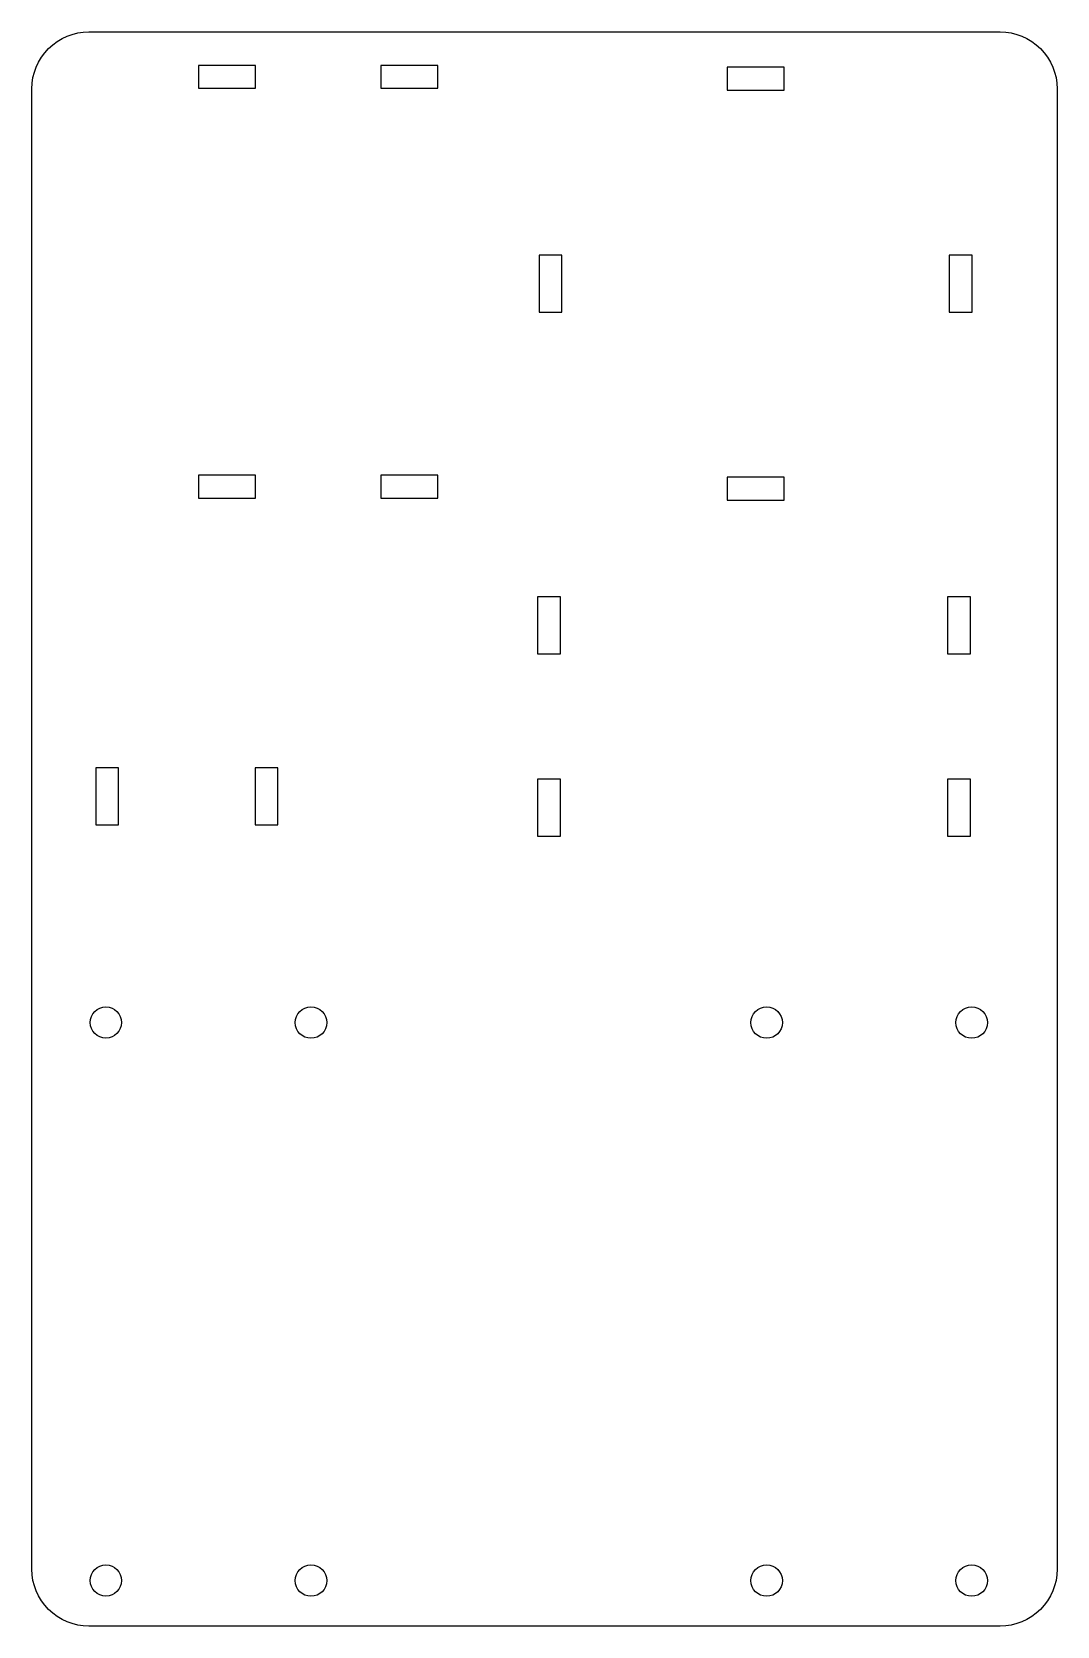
# Model space of a CAD drawing. Header units: millimetres. Extents: x -44 to 46, y -29 to 111.
import ezdxf

# ---------------------------------------------------------------- set-up
doc = ezdxf.new("R2010")
doc.units = ezdxf.units.MM
doc.layers.get('0').update_dxf_attribs({"linetype": 'CONTINUOUS'})

msp = doc.modelspace()

# ---------------------------------------------------------------- linework, layer by layer
msp.add_lwpolyline([(-43.5, 106.5, -0.414214), (-38.5, 111.5), (41.5, 111.5, -0.414214), (46.5, 106.5), (46.5, -23.5, -0.414214), (41.5, -28.5), (-38.5, -28.5, -0.414214), (-43.5, -23.5)], format="xyb", close=True)
for points in [[(-23.87, 106.56), (-23.87, 108.56), (-28.87, 108.56), (-28.87, 106.56)], [(-7.87, 106.56), (-7.87, 108.56), (-12.87, 108.56), (-12.87, 106.56)], [(22.53, 106.39), (22.53, 108.39), (17.53, 108.39), (17.53, 106.39)], [(3.03, 86.89), (3.03, 91.89), (1.03, 91.89), (1.03, 86.89)], [(39.03, 86.89), (39.03, 91.89), (37.03, 91.89), (37.03, 86.89)], [(-23.87, 70.56), (-23.87, 72.56), (-28.87, 72.56), (-28.87, 70.56)], [(-7.87, 70.56), (-7.87, 72.56), (-12.87, 72.56), (-12.87, 70.56)], [(22.53, 72.39), (17.53, 72.39), (17.53, 70.39), (22.53, 70.39)], [(2.89, 56.88), (2.89, 61.88), (0.89, 61.88), (0.89, 56.88)], [(38.89, 61.88), (36.89, 61.88), (36.89, 56.88), (38.89, 56.88)], [(-35.9, 41.86), (-35.9, 46.86), (-37.9, 46.86), (-37.9, 41.86)], [(-21.9, 41.86), (-21.9, 46.86), (-23.9, 46.86), (-23.9, 41.86)], [(2.89, 40.88), (2.89, 45.88), (0.89, 45.88), (0.89, 40.88)], [(38.89, 40.88), (38.89, 45.88), (36.89, 45.88), (36.89, 40.88)]]:
    msp.add_lwpolyline(points, close=True)
for centre, radius in [((-37, 24.5), 1.37), ((-19, 24.5), 1.38), ((21, 24.5), 1.38), ((39, 24.5), 1.38), ((-37, -24.5), 1.37), ((-19, -24.5), 1.38), ((21, -24.5), 1.38), ((39, -24.5), 1.38)]:
    msp.add_circle(centre, radius)

doc.saveas('drawing.dxf')
